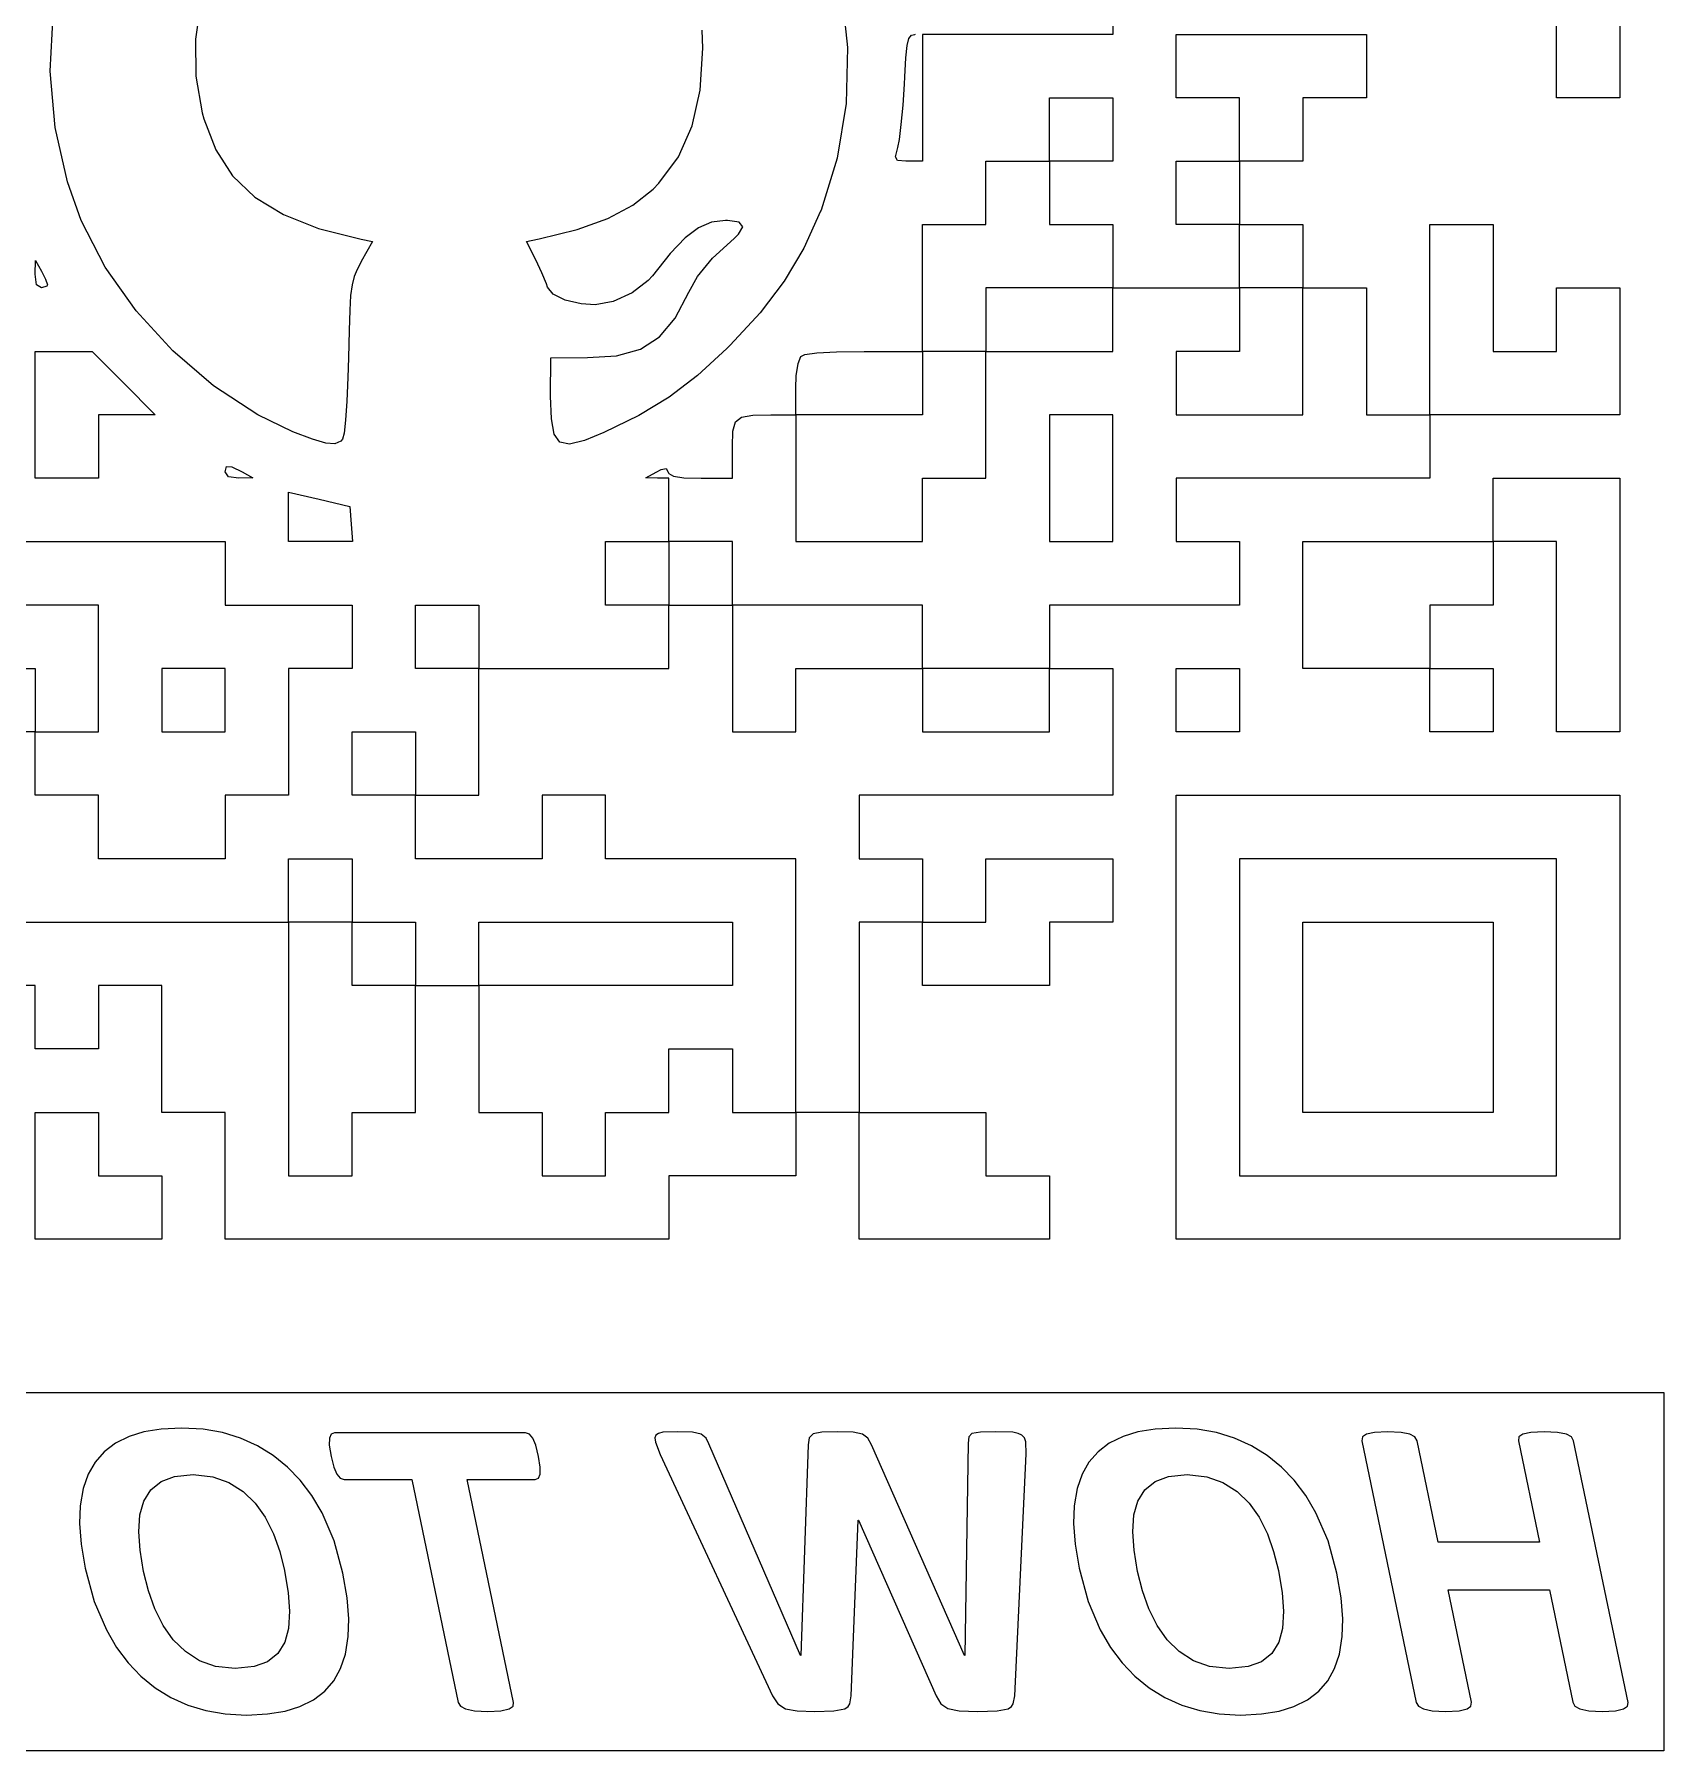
# Model space of a CAD drawing. Extents: x 10 to 96, y -67.8 to -17.5.
# Drawn here: x 84.61 to 96.03, y -67.81 to -55.78 of the extents above; entities that cross this region are included whole.
import ezdxf

# ---------------------------------------------------------------- set-up
doc = ezdxf.new("R2010")
doc.units = 0
doc.layers.add('BLACK', color=7, linetype='CONTINUOUS')

msp = doc.modelspace()

# ---------------------------------------------------------------- linework, layer by layer
at = {"layer": 'BLACK', "linetype": 'CONTINUOUS'}
for p, q in [((95.280047, -55.777713), (95.280047, -55.333139)), ((85.769858, -55.564869), (85.734537, -55.812498)), ((90.267069, -55.481574), (90.30847, -55.870849)), ((92.168028, -55.555426), (92.168028, -55.777713)), ((95.724621, -55.555426), (95.724621, -56.222287)), ((84.717194, -56.03689), (84.736754, -55.642556)), ((85.734537, -55.812498), (85.738192, -56.071051)), ((89.293116, -55.875538), (89.289424, -55.747761)), ((90.72684, -55.855481), (90.738774, -55.805774)), ((90.738774, -55.805774), (90.755614, -55.783102)), ((90.755614, -55.783102), (90.77939, -55.777713)), ((90.77939, -55.777713), (90.784868, -55.777588)), ((91.501167, -55.777713), (90.834306, -55.777713)), ((90.834306, -55.777713), (90.834306, -56.222287)), ((92.168028, -55.777713), (91.501167, -55.777713)), ((92.612602, -56), (92.612602, -55.777713)), ((92.612602, -55.777713), (93.279464, -55.777713)), ((93.279464, -55.777713), (93.946325, -55.777713)), ((93.946325, -55.777713), (93.946325, -56)), ((95.280047, -56.222287), (95.280047, -55.777713)), ((89.27477, -56.168668), (89.293116, -55.875538)), ((90.30847, -55.870849), (90.298135, -56.262156)), ((90.709575, -56.075014), (90.717783, -55.941976)), ((90.717783, -55.941976), (90.72684, -55.855481)), ((84.750613, -56.430011), (84.717194, -56.03689)), ((85.738192, -56.071051), (85.782522, -56.327203)), ((92.612602, -56.222287), (92.612602, -56)), ((93.946325, -56), (93.946325, -56.222287)), ((89.218421, -56.420291), (89.27477, -56.168668)), ((90.697446, -56.273853), (90.70695, -56.125962)), ((90.70695, -56.125962), (90.709575, -56.075014)), ((90.298135, -56.262156), (90.236049, -56.645205)), ((90.68506, -56.408937), (90.697446, -56.273853)), ((90.834306, -56.222287), (90.834306, -56.666861)), ((91.723454, -56.444574), (91.723454, -56.222287)), ((91.723454, -56.222287), (91.945741, -56.222287)), ((91.945741, -56.222287), (92.168028, -56.222287)), ((92.168028, -56.222287), (92.168028, -56.444574)), ((92.834889, -56.222287), (92.612602, -56.222287)), ((93.057177, -56.222287), (92.834889, -56.222287)), ((93.057177, -56.444574), (93.057177, -56.222287)), ((93.724038, -56.222287), (93.501751, -56.222287)), ((93.501751, -56.222287), (93.501751, -56.444574)), ((93.946325, -56.222287), (93.724038, -56.222287)), ((95.502334, -56.222287), (95.280047, -56.222287)), ((95.724621, -56.222287), (95.502334, -56.222287)), ((84.837009, -56.812653), (84.750613, -56.430011)), ((85.782522, -56.327203), (85.794001, -56.369018)), ((85.794001, -56.369018), (85.878097, -56.587344)), ((89.122101, -56.63596), (89.218421, -56.420291)), ((90.671497, -56.514976), (90.68506, -56.408937)), ((90.6602, -56.570536), (90.671497, -56.514976)), ((91.723454, -56.666861), (91.723454, -56.444574)), ((92.168028, -56.444574), (92.168028, -56.666861)), ((93.057177, -56.666861), (93.057177, -56.444574)), ((93.501751, -56.444574), (93.501751, -56.666861)), ((85.878097, -56.587344), (85.9961, -56.769873)), ((88.983846, -56.821233), (89.122101, -56.63596)), ((90.236049, -56.645205), (90.122191, -57.009705)), ((90.643803, -56.635412), (90.6602, -56.570536)), ((90.657963, -56.661694), (90.643803, -56.635412)), ((90.715806, -56.666834), (90.657963, -56.661694)), ((90.732641, -56.666861), (90.715806, -56.666834)), ((90.834306, -56.666861), (90.732641, -56.666861)), ((91.27888, -56.889148), (91.27888, -56.666861)), ((91.27888, -56.666861), (91.501167, -56.666861)), ((91.501167, -56.666861), (91.723454, -56.666861)), ((91.723454, -56.666861), (91.723454, -56.889148)), ((91.945741, -56.666861), (91.723454, -56.666861)), ((92.168028, -56.666861), (91.945741, -56.666861)), ((92.612602, -56.889148), (92.612602, -56.666861)), ((92.612602, -56.666861), (92.834889, -56.666861)), ((92.834889, -56.666861), (93.057177, -56.666861)), ((93.057177, -56.666861), (93.057177, -56.889148)), ((93.279464, -56.666861), (93.057177, -56.666861)), ((93.501751, -56.666861), (93.279464, -56.666861)), ((85.9961, -56.769873), (86.152536, -56.920208)), ((84.934806, -57.083038), (84.837009, -56.812653)), ((88.802256, -56.975501), (88.943907, -56.862083)), ((88.943907, -56.862083), (88.983846, -56.821233)), ((91.27888, -57.111435), (91.27888, -56.889148)), ((91.723454, -56.889148), (91.723454, -57.111435)), ((92.612602, -57.111435), (92.612602, -56.889148)), ((93.057177, -56.889148), (93.057177, -57.111435)), ((86.152536, -56.920208), (86.351933, -57.041947)), ((88.627508, -57.069079), (88.802256, -56.975501)), ((90.118768, -57.018292), (90.001169, -57.277807)), ((90.122191, -57.009705), (90.118768, -57.018292)), ((85.10308, -57.408971), (84.934806, -57.083038)), ((86.351933, -57.041947), (86.598818, -57.138692)), ((86.598818, -57.138692), (86.897719, -57.214042)), ((88.14512, -57.211291), (88.411263, -57.14646)), ((88.411263, -57.14646), (88.627508, -57.069079)), ((89.263348, -57.13402), (89.169594, -57.205104)), ((89.354642, -57.095141), (89.263348, -57.13402)), ((89.452307, -57.081962), (89.354642, -57.095141)), ((89.466266, -57.081797), (89.452307, -57.081962)), ((89.547543, -57.093467), (89.466266, -57.081797)), ((89.544335, -57.179248), (89.573877, -57.126794)), ((89.573877, -57.126794), (89.547543, -57.093467)), ((90.834306, -57.556009), (90.834306, -57.111435)), ((90.834306, -57.111435), (91.056593, -57.111435)), ((91.056593, -57.111435), (91.27888, -57.111435)), ((91.723454, -57.111435), (91.945741, -57.111435)), ((91.945741, -57.111435), (92.168028, -57.111435)), ((92.168028, -57.111435), (92.168028, -57.333722)), ((92.834889, -57.111435), (92.612602, -57.111435)), ((93.057177, -57.111435), (92.834889, -57.111435)), ((93.057177, -57.333722), (93.057177, -57.111435)), ((93.057177, -57.111435), (93.279464, -57.111435)), ((93.279464, -57.111435), (93.501751, -57.111435)), ((93.501751, -57.111435), (93.501751, -57.333722)), ((94.390899, -57.778296), (94.390899, -57.111435)), ((94.390899, -57.111435), (94.613186, -57.111435)), ((94.613186, -57.111435), (94.835473, -57.111435)), ((94.835473, -57.111435), (94.835473, -57.556009)), ((86.897719, -57.214042), (86.977118, -57.23006)), ((86.977118, -57.23006), (86.897719, -57.370806)), ((88.055969, -57.229195), (88.133644, -57.213609)), ((88.121801, -57.35923), (88.055969, -57.229195)), ((88.133644, -57.213609), (88.14512, -57.211291)), ((89.169594, -57.205104), (89.064548, -57.314899)), ((89.36118, -57.346334), (89.512829, -57.208201)), ((89.512829, -57.208201), (89.544335, -57.179248)), ((84.611319, -57.459685), (84.612369, -57.36336)), ((84.612369, -57.36336), (84.654726, -57.437456)), ((86.896196, -57.373508), (86.868184, -57.425883)), ((86.897719, -57.370806), (86.896196, -57.373508)), ((88.164416, -57.449288), (88.121801, -57.35923)), ((89.064548, -57.314899), (88.939376, -57.469911)), ((89.255419, -57.476614), (89.36118, -57.346334)), ((90.001169, -57.277807), (89.864173, -57.509077)), ((92.168028, -57.333722), (92.168028, -57.556009)), ((93.057177, -57.556009), (93.057177, -57.333722)), ((93.501751, -57.333722), (93.501751, -57.556009)), ((84.621406, -57.533017), (84.611319, -57.459685)), ((84.654726, -57.437456), (84.683958, -57.49413)), ((84.683958, -57.49413), (84.698133, -57.53378)), ((85.319447, -57.716583), (85.10308, -57.408971)), ((86.847602, -57.475566), (86.833076, -57.532883)), ((86.868184, -57.425883), (86.847602, -57.475566)), ((88.195969, -57.526486), (88.164416, -57.449288)), ((88.909376, -57.503933), (88.797798, -57.58904)), ((88.939376, -57.469911), (88.909376, -57.503933)), ((89.196052, -57.585647), (89.255419, -57.476614)), ((89.864173, -57.509077), (89.696132, -57.729413)), ((84.654726, -57.556009), (84.621406, -57.533017)), ((84.693596, -57.544011), (84.654726, -57.556009)), ((84.698133, -57.53378), (84.693596, -57.544011)), ((86.823235, -57.608161), (86.816704, -57.711729)), ((86.833076, -57.532883), (86.823235, -57.608161)), ((88.203503, -57.549948), (88.195969, -57.526486)), ((88.243972, -57.599321), (88.203503, -57.549948)), ((88.327788, -57.64023), (88.243972, -57.599321)), ((88.797798, -57.58904), (88.665099, -57.650049)), ((89.100278, -57.767945), (89.196052, -57.585647)), ((90.834306, -58.000583), (90.834306, -57.556009)), ((91.723454, -57.556009), (91.27888, -57.556009)), ((91.27888, -57.556009), (91.27888, -57.778296)), ((92.168028, -57.556009), (91.723454, -57.556009)), ((92.168028, -57.556009), (92.612602, -57.556009)), ((92.168028, -57.778296), (92.168028, -57.556009)), ((92.612602, -57.556009), (93.057177, -57.556009)), ((93.279464, -57.556009), (93.057177, -57.556009)), ((93.057177, -57.556009), (93.057177, -57.778296)), ((93.501751, -57.556009), (93.279464, -57.556009)), ((93.501751, -58.000583), (93.501751, -57.556009)), ((93.501751, -57.556009), (93.724038, -57.556009)), ((93.724038, -57.556009), (93.946325, -57.556009)), ((93.946325, -57.556009), (93.946325, -58.000583)), ((94.835473, -57.556009), (94.835473, -58.000583)), ((95.280047, -57.778296), (95.280047, -57.556009)), ((95.280047, -57.556009), (95.502334, -57.556009)), ((95.502334, -57.556009), (95.724621, -57.556009)), ((95.724621, -57.556009), (95.724621, -58.000583)), ((85.575395, -57.997377), (85.319447, -57.716583)), ((86.816704, -57.711729), (86.812111, -57.853913)), ((88.439076, -57.666788), (88.327788, -57.64023)), ((88.53734, -57.673746), (88.439076, -57.666788)), ((88.665099, -57.650049), (88.53734, -57.673746)), ((89.696132, -57.729413), (89.4854, -57.956126)), ((86.812111, -57.853913), (86.808082, -58.04504)), ((88.990135, -57.898679), (89.100278, -57.767945)), ((91.27888, -57.778296), (91.27888, -58.000583)), ((92.168028, -58.000583), (92.168028, -57.778296)), ((93.057177, -57.778296), (93.057177, -58.000583)), ((94.390899, -58.445157), (94.390899, -57.778296)), ((95.280047, -58.000583), (95.280047, -57.778296)), ((85.862412, -58.242855), (85.575395, -57.997377)), ((88.687782, -58.030614), (88.855884, -57.984139)), ((88.855884, -57.984139), (88.990135, -57.898679)), ((89.460823, -57.980517), (89.255461, -58.169544)), ((89.4854, -57.956126), (89.460823, -57.980517)), ((84.610269, -58.445157), (84.610269, -58.000583)), ((84.610269, -58.000583), (84.811069, -58.000583)), ((84.811069, -58.000583), (85.011869, -58.000583)), ((85.011869, -58.000583), (85.232672, -58.22287)), ((86.808082, -58.04504), (86.804481, -58.184657)), ((88.226175, -58.313267), (88.226211, -58.04504)), ((88.226211, -58.04504), (88.48551, -58.04439)), ((88.48551, -58.04439), (88.687782, -58.030614)), ((89.948576, -58.172993), (89.961331, -58.084331)), ((89.961331, -58.084331), (89.980724, -58.036149)), ((89.980724, -58.036149), (90.008515, -58.023416)), ((90.008515, -58.023416), (90.092099, -58.010612)), ((90.092099, -58.010612), (90.23028, -58.00306)), ((90.23028, -58.00306), (90.425298, -58.000583)), ((90.425298, -58.000583), (90.834306, -58.000583)), ((91.056593, -58.000583), (90.834306, -58.000583)), ((90.834306, -58.000583), (90.834306, -58.22287)), ((91.27888, -58.000583), (91.056593, -58.000583)), ((91.27888, -58.445157), (91.27888, -58.000583)), ((91.27888, -58.000583), (91.723454, -58.000583)), ((91.723454, -58.000583), (92.168028, -58.000583)), ((92.834889, -58.000583), (92.612602, -58.000583)), ((92.612602, -58.000583), (92.612602, -58.22287)), ((93.057177, -58.000583), (92.834889, -58.000583)), ((93.501751, -58.445157), (93.501751, -58.000583)), ((93.946325, -58.000583), (93.946325, -58.445157)), ((94.835473, -58.000583), (95.05776, -58.000583)), ((95.05776, -58.000583), (95.280047, -58.000583)), ((95.724621, -58.000583), (95.724621, -58.445157)), ((85.232672, -58.22287), (85.453476, -58.445157)), ((86.804481, -58.184657), (86.797473, -58.349542)), ((89.255461, -58.169544), (89.056425, -58.32157)), ((89.945158, -58.258436), (89.948576, -58.172993)), ((90.834306, -58.22287), (90.834306, -58.445157)), ((92.612602, -58.22287), (92.612602, -58.445157)), ((86.171984, -58.444521), (85.862412, -58.242855)), ((86.797473, -58.349542), (86.788526, -58.482373)), ((88.230866, -58.473551), (88.226175, -58.313267)), ((89.056425, -58.32157), (88.844053, -58.450184)), ((89.945158, -58.445157), (89.945158, -58.258436)), ((84.610269, -58.889731), (84.610269, -58.445157)), ((85.254159, -58.445157), (85.054843, -58.445157)), ((85.054843, -58.445157), (85.054843, -58.667444)), ((85.453476, -58.445157), (85.254159, -58.445157)), ((86.418122, -58.563677), (86.171984, -58.444521)), ((88.249755, -58.579886), (88.230866, -58.473551)), ((88.844053, -58.450184), (88.598686, -58.568973)), ((89.521246, -58.494776), (89.563728, -58.460456)), ((89.563728, -58.460456), (89.64278, -58.447293)), ((89.64278, -58.447293), (89.769752, -58.445157)), ((89.769752, -58.445157), (89.945158, -58.445157)), ((89.945158, -58.445157), (89.945158, -58.889731)), ((90.389732, -58.445157), (89.945158, -58.445157)), ((90.834306, -58.445157), (90.389732, -58.445157)), ((91.27888, -58.889731), (91.27888, -58.445157)), ((91.945741, -58.445157), (91.723454, -58.445157)), ((91.723454, -58.445157), (91.723454, -58.889731)), ((92.168028, -58.445157), (91.945741, -58.445157)), ((92.168028, -58.889731), (92.168028, -58.445157)), ((92.612602, -58.445157), (93.057177, -58.445157)), ((93.057177, -58.445157), (93.501751, -58.445157)), ((93.946325, -58.445157), (94.168612, -58.445157)), ((94.168612, -58.445157), (94.390899, -58.445157)), ((95.05776, -58.445157), (94.390899, -58.445157)), ((94.390899, -58.445157), (94.390899, -58.667444)), ((95.724621, -58.445157), (95.05776, -58.445157)), ((86.554911, -58.616907), (86.418122, -58.563677)), ((86.778288, -58.574076), (86.767406, -58.615577)), ((86.788526, -58.482373), (86.778288, -58.574076)), ((88.289991, -58.637177), (88.249755, -58.579886)), ((88.598686, -58.568973), (88.463089, -58.624256)), ((89.500597, -58.667415), (89.503986, -58.560386)), ((89.503986, -58.560386), (89.521246, -58.494776)), ((85.054843, -58.667444), (85.054843, -58.889731)), ((86.649511, -58.644538), (86.554911, -58.616907)), ((86.712424, -58.648133), (86.649511, -58.644538)), ((86.754151, -58.629249), (86.712424, -58.648133)), ((86.767406, -58.615577), (86.754151, -58.629249)), ((88.35872, -58.650332), (88.289991, -58.637177)), ((88.463089, -58.624256), (88.35872, -58.650332)), ((89.500584, -58.685434), (89.500597, -58.667415)), ((89.500584, -58.889731), (89.500584, -58.685434)), ((94.390899, -58.667444), (94.390899, -58.889731)), ((85.943997, -58.843736), (85.953915, -58.808558)), ((85.953915, -58.808558), (85.989885, -58.80907)), ((85.989885, -58.80907), (86.062544, -58.845274)), ((88.967095, -58.846286), (89.000625, -58.8287)), ((89.000625, -58.8287), (89.036352, -58.821072)), ((89.036352, -58.821072), (89.050773, -58.847336)), ((84.832556, -58.889731), (84.610269, -58.889731)), ((85.054843, -58.889731), (84.832556, -58.889731)), ((85.943991, -58.845274), (85.943997, -58.843736)), ((85.967578, -58.878862), (85.943991, -58.845274)), ((86.040315, -58.888681), (85.967578, -58.878862)), ((86.13664, -58.887631), (86.040315, -58.888681)), ((86.062544, -58.845274), (86.13664, -58.887631)), ((88.892999, -58.887631), (88.967095, -58.846286)), ((88.974504, -58.888681), (88.892999, -58.887631)), ((89.05601, -58.889731), (88.974504, -58.888681)), ((89.050773, -58.847336), (89.054819, -58.856867)), ((89.054819, -58.856867), (89.087495, -58.876342)), ((89.05601, -59.112018), (89.05601, -58.889731)), ((89.087495, -58.876342), (89.159416, -58.886688)), ((89.159416, -58.886688), (89.28047, -58.889731)), ((89.28047, -58.889731), (89.500584, -58.889731)), ((89.945158, -58.889731), (89.945158, -59.334305)), ((90.834306, -59.112018), (90.834306, -58.889731)), ((90.834306, -58.889731), (91.056593, -58.889731)), ((91.056593, -58.889731), (91.27888, -58.889731)), ((91.723454, -58.889731), (91.723454, -59.334305)), ((92.168028, -59.334305), (92.168028, -58.889731)), ((93.501751, -58.889731), (92.612602, -58.889731)), ((92.612602, -58.889731), (92.612602, -59.112018)), ((94.390899, -58.889731), (93.501751, -58.889731)), ((94.835473, -59.112018), (94.835473, -58.889731)), ((94.835473, -58.889731), (95.280047, -58.889731)), ((95.280047, -58.889731), (95.724621, -58.889731)), ((95.724621, -58.889731), (95.724621, -59.778879)), ((86.388565, -59.160775), (86.388565, -58.987244)), ((86.388565, -58.987244), (86.603443, -59.037578)), ((86.603443, -59.037578), (86.81832, -59.087913)), ((86.388565, -59.334305), (86.388565, -59.160775)), ((86.81832, -59.087913), (86.827434, -59.211109)), ((89.05601, -59.334305), (89.05601, -59.112018)), ((90.834306, -59.334305), (90.834306, -59.112018)), ((92.612602, -59.112018), (92.612602, -59.334305)), ((94.835473, -59.334305), (94.835473, -59.112018)), ((86.827434, -59.211109), (86.836547, -59.334305)), ((83.276546, -59.334305), (84.610269, -59.334305)), ((84.610269, -59.334305), (85.943991, -59.334305)), ((85.943991, -59.334305), (85.943991, -59.556592)), ((86.612556, -59.334305), (86.388565, -59.334305)), ((86.836547, -59.334305), (86.612556, -59.334305)), ((88.611436, -59.556592), (88.611436, -59.334305)), ((88.611436, -59.334305), (88.833723, -59.334305)), ((88.833723, -59.334305), (89.05601, -59.334305)), ((89.278297, -59.334305), (89.05601, -59.334305)), ((89.05601, -59.334305), (89.05601, -59.556592)), ((89.500584, -59.334305), (89.278297, -59.334305)), ((89.500584, -59.556592), (89.500584, -59.334305)), ((89.945158, -59.334305), (90.389732, -59.334305)), ((90.389732, -59.334305), (90.834306, -59.334305)), ((91.723454, -59.334305), (91.945741, -59.334305)), ((91.945741, -59.334305), (92.168028, -59.334305)), ((92.612602, -59.334305), (92.834889, -59.334305)), ((92.834889, -59.334305), (93.057177, -59.334305)), ((93.057177, -59.334305), (93.057177, -59.556592)), ((93.501751, -59.778879), (93.501751, -59.334305)), ((93.501751, -59.334305), (94.168612, -59.334305)), ((94.168612, -59.334305), (94.835473, -59.334305)), ((95.05776, -59.334305), (94.835473, -59.334305)), ((94.835473, -59.334305), (94.835473, -59.556592)), ((95.280047, -59.334305), (95.05776, -59.334305)), ((95.280047, -60.001167), (95.280047, -59.334305)), ((85.943991, -59.556592), (85.943991, -59.778879)), ((88.611436, -59.778879), (88.611436, -59.556592)), ((89.05601, -59.556592), (89.05601, -59.778879)), ((89.500584, -59.778879), (89.500584, -59.556592)), ((93.057177, -59.556592), (93.057177, -59.778879)), ((94.835473, -59.556592), (94.835473, -59.778879)), ((85.054843, -59.778879), (84.165695, -59.778879)), ((85.054843, -60.223454), (85.054843, -59.778879)), ((85.943991, -59.778879), (86.388565, -59.778879)), ((86.388565, -59.778879), (86.833139, -59.778879)), ((86.833139, -59.778879), (86.833139, -60.001167)), ((87.277713, -60.001167), (87.277713, -59.778879)), ((87.277713, -59.778879), (87.5, -59.778879)), ((87.5, -59.778879), (87.722287, -59.778879)), ((87.722287, -59.778879), (87.722287, -60.001167)), ((88.833723, -59.778879), (88.611436, -59.778879)), ((89.05601, -59.778879), (88.833723, -59.778879)), ((89.05601, -60.001167), (89.05601, -59.778879)), ((89.05601, -59.778879), (89.278297, -59.778879)), ((89.278297, -59.778879), (89.500584, -59.778879)), ((90.167445, -59.778879), (89.500584, -59.778879)), ((89.500584, -59.778879), (89.500584, -60.223454)), ((90.834306, -59.778879), (90.167445, -59.778879)), ((90.834306, -60.001167), (90.834306, -59.778879)), ((92.390315, -59.778879), (91.723454, -59.778879)), ((91.723454, -59.778879), (91.723454, -60.001167)), ((93.057177, -59.778879), (92.390315, -59.778879)), ((93.501751, -60.223454), (93.501751, -59.778879)), ((94.613186, -59.778879), (94.390899, -59.778879)), ((94.390899, -59.778879), (94.390899, -60.001167)), ((94.835473, -59.778879), (94.613186, -59.778879)), ((95.724621, -59.778879), (95.724621, -60.668028)), ((86.833139, -60.001167), (86.833139, -60.223454)), ((87.277713, -60.223454), (87.277713, -60.001167)), ((87.722287, -60.001167), (87.722287, -60.223454)), ((89.05601, -60.223454), (89.05601, -60.001167)), ((90.834306, -60.223454), (90.834306, -60.001167)), ((91.723454, -60.001167), (91.723454, -60.223454)), ((94.390899, -60.001167), (94.390899, -60.223454)), ((95.280047, -60.668028), (95.280047, -60.001167)), ((83.721121, -60.223454), (84.610269, -60.223454)), ((84.610269, -60.223454), (84.610269, -60.445741)), ((85.054843, -60.668028), (85.054843, -60.223454)), ((85.721704, -60.223454), (85.499417, -60.223454)), ((85.499417, -60.223454), (85.499417, -60.445741)), ((85.943991, -60.223454), (85.721704, -60.223454)), ((85.943991, -60.445741), (85.943991, -60.223454)), ((86.610852, -60.223454), (86.388565, -60.223454)), ((86.388565, -60.223454), (86.388565, -60.445741)), ((86.833139, -60.223454), (86.610852, -60.223454)), ((87.5, -60.223454), (87.277713, -60.223454)), ((87.722287, -60.223454), (87.5, -60.223454)), ((87.722287, -60.668028), (87.722287, -60.223454)), ((87.722287, -60.223454), (88.389149, -60.223454)), ((88.389149, -60.223454), (89.05601, -60.223454)), ((89.500584, -60.223454), (89.500584, -60.668028)), ((89.945158, -60.445741), (89.945158, -60.223454)), ((89.945158, -60.223454), (90.389732, -60.223454)), ((90.389732, -60.223454), (90.834306, -60.223454)), ((91.27888, -60.223454), (90.834306, -60.223454)), ((90.834306, -60.223454), (90.834306, -60.445741)), ((91.723454, -60.223454), (91.27888, -60.223454)), ((91.723454, -60.445741), (91.723454, -60.223454)), ((91.723454, -60.223454), (91.945741, -60.223454)), ((91.945741, -60.223454), (92.168028, -60.223454)), ((92.168028, -60.223454), (92.168028, -60.668028)), ((92.612602, -60.445741), (92.612602, -60.223454)), ((92.612602, -60.223454), (92.834889, -60.223454)), ((92.834889, -60.223454), (93.057177, -60.223454)), ((93.057177, -60.223454), (93.057177, -60.445741)), ((93.946325, -60.223454), (93.501751, -60.223454)), ((94.390899, -60.223454), (93.946325, -60.223454)), ((94.390899, -60.445741), (94.390899, -60.223454)), ((94.390899, -60.223454), (94.613186, -60.223454)), ((94.613186, -60.223454), (94.835473, -60.223454)), ((94.835473, -60.223454), (94.835473, -60.445741)), ((84.610269, -60.445741), (84.610269, -60.668028)), ((85.499417, -60.445741), (85.499417, -60.668028)), ((85.943991, -60.668028), (85.943991, -60.445741)), ((86.388565, -60.445741), (86.388565, -60.668028)), ((89.945158, -60.668028), (89.945158, -60.445741)), ((90.834306, -60.445741), (90.834306, -60.668028)), ((91.723454, -60.668028), (91.723454, -60.445741)), ((92.612602, -60.668028), (92.612602, -60.445741)), ((93.057177, -60.445741), (93.057177, -60.668028)), ((94.390899, -60.668028), (94.390899, -60.445741)), ((94.835473, -60.445741), (94.835473, -60.668028)), ((84.610269, -60.668028), (83.943408, -60.668028)), ((84.610269, -60.668028), (84.832556, -60.668028)), ((84.610269, -60.890315), (84.610269, -60.668028)), ((84.832556, -60.668028), (85.054843, -60.668028)), ((85.499417, -60.668028), (85.721704, -60.668028)), ((85.721704, -60.668028), (85.943991, -60.668028)), ((86.388565, -60.668028), (86.388565, -61.112602)), ((86.833139, -60.890315), (86.833139, -60.668028)), ((86.833139, -60.668028), (87.055426, -60.668028)), ((87.055426, -60.668028), (87.277713, -60.668028)), ((87.277713, -60.668028), (87.277713, -60.890315)), ((87.722287, -61.112602), (87.722287, -60.668028)), ((89.500584, -60.668028), (89.722871, -60.668028)), ((89.722871, -60.668028), (89.945158, -60.668028)), ((90.834306, -60.668028), (91.27888, -60.668028)), ((91.27888, -60.668028), (91.723454, -60.668028)), ((92.168028, -60.668028), (92.168028, -61.112602)), ((92.834889, -60.668028), (92.612602, -60.668028)), ((93.057177, -60.668028), (92.834889, -60.668028)), ((94.613186, -60.668028), (94.390899, -60.668028)), ((94.835473, -60.668028), (94.613186, -60.668028)), ((95.502334, -60.668028), (95.280047, -60.668028)), ((95.724621, -60.668028), (95.502334, -60.668028)), ((84.610269, -61.112602), (84.610269, -60.890315)), ((86.833139, -61.112602), (86.833139, -60.890315)), ((87.277713, -60.890315), (87.277713, -61.112602)), ((84.832556, -61.112602), (84.610269, -61.112602)), ((85.054843, -61.112602), (84.832556, -61.112602)), ((85.054843, -61.334889), (85.054843, -61.112602)), ((86.166278, -61.112602), (85.943991, -61.112602)), ((85.943991, -61.112602), (85.943991, -61.334889)), ((86.388565, -61.112602), (86.166278, -61.112602)), ((87.055426, -61.112602), (86.833139, -61.112602)), ((87.277713, -61.112602), (87.055426, -61.112602)), ((87.277713, -61.334889), (87.277713, -61.112602)), ((87.277713, -61.112602), (87.5, -61.112602)), ((87.5, -61.112602), (87.722287, -61.112602)), ((88.389149, -61.112602), (88.166861, -61.112602)), ((88.166861, -61.112602), (88.166861, -61.334889)), ((88.611436, -61.112602), (88.389149, -61.112602)), ((88.611436, -61.334889), (88.611436, -61.112602)), ((91.27888, -61.112602), (90.389732, -61.112602)), ((90.389732, -61.112602), (90.389732, -61.334889)), ((92.168028, -61.112602), (91.27888, -61.112602)), ((92.612602, -62.668611), (92.612602, -61.112602)), ((92.612602, -61.112602), (94.168612, -61.112602)), ((94.168612, -61.112602), (95.724621, -61.112602)), ((95.724621, -61.112602), (95.724621, -62.668611)), ((85.054843, -61.557176), (85.054843, -61.334889)), ((85.943991, -61.334889), (85.943991, -61.557176)), ((87.277713, -61.557176), (87.277713, -61.334889)), ((88.166861, -61.334889), (88.166861, -61.557176)), ((88.611436, -61.557176), (88.611436, -61.334889)), ((90.389732, -61.334889), (90.389732, -61.557176)), ((85.499417, -61.557176), (85.054843, -61.557176)), ((85.943991, -61.557176), (85.499417, -61.557176)), ((86.388565, -61.779463), (86.388565, -61.557176)), ((86.388565, -61.557176), (86.610852, -61.557176)), ((86.610852, -61.557176), (86.833139, -61.557176)), ((86.833139, -61.557176), (86.833139, -61.779463)), ((87.722287, -61.557176), (87.277713, -61.557176)), ((88.166861, -61.557176), (87.722287, -61.557176)), ((89.278297, -61.557176), (88.611436, -61.557176)), ((89.945158, -61.557176), (89.278297, -61.557176)), ((89.945158, -62.446324), (89.945158, -61.557176)), ((90.389732, -61.557176), (90.612019, -61.557176)), ((90.612019, -61.557176), (90.834306, -61.557176)), ((90.834306, -61.557176), (90.834306, -61.779463)), ((91.27888, -61.779463), (91.27888, -61.557176)), ((91.27888, -61.557176), (91.723454, -61.557176)), ((91.723454, -61.557176), (92.168028, -61.557176)), ((92.168028, -61.557176), (92.168028, -61.779463)), ((94.168612, -61.557176), (93.057177, -61.557176)), ((93.057177, -61.557176), (93.057177, -62.668611)), ((95.280047, -61.557176), (94.168612, -61.557176)), ((95.280047, -62.668611), (95.280047, -61.557176)), ((86.388565, -62.00175), (86.388565, -61.779463)), ((86.833139, -61.779463), (86.833139, -62.00175)), ((90.834306, -61.779463), (90.834306, -62.00175)), ((91.27888, -62.00175), (91.27888, -61.779463)), ((92.168028, -61.779463), (92.168028, -62.00175)), ((84.165695, -62.00175), (85.27713, -62.00175)), ((85.27713, -62.00175), (86.388565, -62.00175)), ((86.388565, -62.00175), (86.388565, -62.890898)), ((86.610852, -62.00175), (86.388565, -62.00175)), ((86.833139, -62.00175), (86.610852, -62.00175)), ((86.833139, -62.224037), (86.833139, -62.00175)), ((86.833139, -62.00175), (87.055426, -62.00175)), ((87.055426, -62.00175), (87.277713, -62.00175)), ((87.277713, -62.00175), (87.277713, -62.224037)), ((87.722287, -62.224037), (87.722287, -62.00175)), ((87.722287, -62.00175), (88.611436, -62.00175)), ((88.611436, -62.00175), (89.500584, -62.00175)), ((89.500584, -62.00175), (89.500584, -62.224037)), ((90.612019, -62.00175), (90.389732, -62.00175)), ((90.389732, -62.00175), (90.389732, -62.668611)), ((90.834306, -62.00175), (90.612019, -62.00175)), ((90.834306, -62.00175), (91.056593, -62.00175)), ((90.834306, -62.224037), (90.834306, -62.00175)), ((91.056593, -62.00175), (91.27888, -62.00175)), ((91.945741, -62.00175), (91.723454, -62.00175)), ((91.723454, -62.00175), (91.723454, -62.224037)), ((92.168028, -62.00175), (91.945741, -62.00175)), ((93.501751, -62.668611), (93.501751, -62.00175)), ((93.501751, -62.00175), (94.168612, -62.00175)), ((94.168612, -62.00175), (94.835473, -62.00175)), ((94.835473, -62.00175), (94.835473, -62.668611)), ((86.833139, -62.446324), (86.833139, -62.224037)), ((87.277713, -62.224037), (87.277713, -62.446324)), ((87.722287, -62.446324), (87.722287, -62.224037)), ((89.500584, -62.224037), (89.500584, -62.446324)), ((90.834306, -62.446324), (90.834306, -62.224037)), ((91.723454, -62.224037), (91.723454, -62.446324)), ((84.610269, -62.446324), (84.387982, -62.446324)), ((84.610269, -62.668611), (84.610269, -62.446324)), ((85.27713, -62.446324), (85.054843, -62.446324)), ((85.054843, -62.446324), (85.054843, -62.668611)), ((85.499417, -62.446324), (85.27713, -62.446324)), ((85.499417, -62.890898), (85.499417, -62.446324)), ((87.055426, -62.446324), (86.833139, -62.446324)), ((87.277713, -62.446324), (87.055426, -62.446324)), ((87.277713, -62.890898), (87.277713, -62.446324)), ((87.277713, -62.446324), (87.5, -62.446324)), ((87.5, -62.446324), (87.722287, -62.446324)), ((88.611436, -62.446324), (87.722287, -62.446324)), ((87.722287, -62.446324), (87.722287, -62.890898)), ((89.500584, -62.446324), (88.611436, -62.446324)), ((89.945158, -63.335472), (89.945158, -62.446324)), ((91.27888, -62.446324), (90.834306, -62.446324)), ((91.723454, -62.446324), (91.27888, -62.446324)), ((84.610269, -62.890898), (84.610269, -62.668611)), ((85.054843, -62.668611), (85.054843, -62.890898)), ((90.389732, -62.668611), (90.389732, -63.335472)), ((92.612602, -64.22462), (92.612602, -62.668611)), ((93.057177, -62.668611), (93.057177, -63.780046)), ((93.501751, -63.335472), (93.501751, -62.668611)), ((94.835473, -62.668611), (94.835473, -63.335472)), ((95.280047, -63.780046), (95.280047, -62.668611)), ((95.724621, -62.668611), (95.724621, -64.22462)), ((84.832556, -62.890898), (84.610269, -62.890898)), ((85.054843, -62.890898), (84.832556, -62.890898)), ((85.499417, -63.335472), (85.499417, -62.890898)), ((86.388565, -62.890898), (86.388565, -63.780046)), ((87.277713, -63.335472), (87.277713, -62.890898)), ((87.722287, -62.890898), (87.722287, -63.335472)), ((89.05601, -63.113185), (89.05601, -62.890898)), ((89.05601, -62.890898), (89.278297, -62.890898)), ((89.278297, -62.890898), (89.500584, -62.890898)), ((89.500584, -62.890898), (89.500584, -63.113185)), ((89.05601, -63.335472), (89.05601, -63.113185)), ((89.500584, -63.113185), (89.500584, -63.335472)), ((84.610269, -63.780046), (84.610269, -63.335472)), ((84.610269, -63.335472), (84.832556, -63.335472)), ((84.832556, -63.335472), (85.054843, -63.335472)), ((85.054843, -63.335472), (85.054843, -63.557759)), ((85.721704, -63.335472), (85.499417, -63.335472)), ((85.943991, -63.335472), (85.721704, -63.335472)), ((85.943991, -63.780046), (85.943991, -63.335472)), ((86.833139, -63.557759), (86.833139, -63.335472)), ((86.833139, -63.335472), (87.055426, -63.335472)), ((87.055426, -63.335472), (87.277713, -63.335472)), ((87.722287, -63.335472), (87.944574, -63.335472)), ((87.944574, -63.335472), (88.166861, -63.335472)), ((88.166861, -63.335472), (88.166861, -63.557759)), ((88.611436, -63.557759), (88.611436, -63.335472)), ((88.611436, -63.335472), (88.833723, -63.335472)), ((88.833723, -63.335472), (89.05601, -63.335472)), ((89.500584, -63.335472), (89.722871, -63.335472)), ((89.722871, -63.335472), (89.945158, -63.335472)), ((90.167445, -63.335472), (89.945158, -63.335472)), ((89.945158, -63.335472), (89.945158, -63.557759)), ((90.389732, -63.335472), (90.167445, -63.335472)), ((90.389732, -63.780046), (90.389732, -63.335472)), ((90.389732, -63.335472), (90.834306, -63.335472)), ((90.834306, -63.335472), (91.27888, -63.335472)), ((91.27888, -63.335472), (91.27888, -63.557759)), ((94.168612, -63.335472), (93.501751, -63.335472)), ((94.835473, -63.335472), (94.168612, -63.335472)), ((85.054843, -63.557759), (85.054843, -63.780046)), ((86.833139, -63.780046), (86.833139, -63.557759)), ((88.166861, -63.557759), (88.166861, -63.780046)), ((88.611436, -63.780046), (88.611436, -63.557759)), ((89.945158, -63.557759), (89.945158, -63.780046)), ((91.27888, -63.557759), (91.27888, -63.780046)), ((84.610269, -64.22462), (84.610269, -63.780046)), ((85.054843, -63.780046), (85.27713, -63.780046)), ((85.27713, -63.780046), (85.499417, -63.780046)), ((85.499417, -63.780046), (85.499417, -64.002333)), ((85.943991, -64.22462), (85.943991, -63.780046)), ((86.388565, -63.780046), (86.610852, -63.780046)), ((86.610852, -63.780046), (86.833139, -63.780046)), ((88.166861, -63.780046), (88.389149, -63.780046)), ((88.389149, -63.780046), (88.611436, -63.780046)), ((89.500584, -63.780046), (89.05601, -63.780046)), ((89.05601, -63.780046), (89.05601, -64.002333)), ((89.945158, -63.780046), (89.500584, -63.780046)), ((90.389732, -64.22462), (90.389732, -63.780046)), ((91.27888, -63.780046), (91.501167, -63.780046)), ((91.501167, -63.780046), (91.723454, -63.780046)), ((91.723454, -63.780046), (91.723454, -64.002333)), ((93.057177, -63.780046), (94.168612, -63.780046)), ((94.168612, -63.780046), (95.280047, -63.780046)), ((85.499417, -64.002333), (85.499417, -64.22462)), ((89.05601, -64.002333), (89.05601, -64.22462)), ((91.723454, -64.002333), (91.723454, -64.22462)), ((85.054843, -64.22462), (84.610269, -64.22462)), ((85.499417, -64.22462), (85.054843, -64.22462)), ((87.5, -64.22462), (85.943991, -64.22462)), ((89.05601, -64.22462), (87.5, -64.22462)), ((91.056593, -64.22462), (90.389732, -64.22462)), ((91.723454, -64.22462), (91.056593, -64.22462)), ((94.168612, -64.22462), (92.612602, -64.22462)), ((95.724621, -64.22462), (94.168612, -64.22462)), ((78.88442, -65.298609), (96.031439, -65.298609)), ((96.031439, -65.298609), (96.031439, -67.810389)), ((85.373701, -65.575861), (85.269972, -65.607179)), ((85.495797, -65.555771), (85.373701, -65.575861)), ((85.639255, -65.548609), (85.495797, -65.555771)), ((85.788949, -65.55682), (85.639255, -65.548609)), ((85.925887, -65.580651), (85.788949, -65.55682)), ((89.012773, -65.578163), (88.981386, -65.58586)), ((89.112583, -65.574401), (89.012773, -65.578163)), ((89.220722, -65.578163), (89.112583, -65.574401)), ((89.282381, -65.59173), (89.220722, -65.578163)), ((90.128414, -65.577491), (90.066352, -65.590253)), ((90.240179, -65.574401), (90.128414, -65.577491)), ((90.346706, -65.578163), (90.240179, -65.574401)), ((90.411992, -65.59173), (90.346706, -65.578163)), ((91.239621, -65.576685), (91.180648, -65.587163)), ((91.348565, -65.574401), (91.239621, -65.576685)), ((91.466242, -65.578163), (91.348565, -65.574401)), ((91.505525, -65.58572), (91.466242, -65.578163)), ((92.344001, -65.575861), (92.240272, -65.607179)), ((92.466097, -65.555771), (92.344001, -65.575861)), ((92.609555, -65.548609), (92.466097, -65.555771)), ((92.759249, -65.55682), (92.609555, -65.548609)), ((92.896187, -65.580651), (92.759249, -65.55682)), ((94.094881, -65.574401), (94.003265, -65.578969)), ((94.190661, -65.578969), (94.094881, -65.574401)), ((95.193058, -65.574401), (95.09983, -65.578969)), ((95.28736, -65.578969), (95.193058, -65.574401)), ((85.173595, -65.654265), (85.094691, -65.714154)), ((85.269972, -65.607179), (85.173595, -65.654265)), ((86.051659, -65.619269), (85.925887, -65.580651)), ((86.171307, -65.673391), (86.051659, -65.619269)), ((86.280791, -65.740826), (86.171307, -65.673391)), ((86.67416, -65.618732), (86.673757, -65.669644)), ((86.673757, -65.669644), (86.686116, -65.747154)), ((86.686922, -65.591327), (86.67416, -65.618732)), ((86.709356, -65.582999), (86.686922, -65.591327)), ((88.050005, -65.582999), (86.709356, -65.582999)), ((88.076871, -65.591327), (88.050005, -65.582999)), ((88.100111, -65.618732), (88.076871, -65.591327)), ((88.121739, -65.669644), (88.100111, -65.618732)), ((88.141486, -65.747154), (88.121739, -65.669644)), ((88.964682, -65.598447), (88.957505, -65.61734)), ((88.957505, -65.61734), (88.960921, -65.64721)), ((88.960921, -65.64721), (88.994504, -65.735064)), ((88.981386, -65.58586), (88.964682, -65.598447)), ((89.315964, -65.618732), (89.282381, -65.59173)), ((89.336249, -65.659972), (89.315964, -65.618732)), ((89.978229, -67.14288), (89.336249, -65.659972)), ((90.032768, -65.666017), (89.981184, -67.14288)), ((90.039082, -65.617926), (90.032768, -65.666017)), ((90.066352, -65.590253), (90.039082, -65.617926)), ((90.450143, -65.619403), (90.411992, -65.59173)), ((90.475263, -65.666017), (90.450143, -65.619403)), ((91.129333, -67.14288), (90.475263, -65.666017)), ((91.155125, -65.655405), (91.130811, -67.14288)), ((91.157677, -65.611209), (91.155125, -65.655405)), ((91.180648, -65.587163), (91.157677, -65.611209)), ((91.530722, -65.598447), (91.505525, -65.58572)), ((91.548058, -65.61813), (91.530722, -65.598447)), ((91.557454, -65.645733), (91.548058, -65.61813)), ((91.560275, -65.730497), (91.557454, -65.645733)), ((92.143895, -65.654265), (92.064991, -65.714154)), ((92.240272, -65.607179), (92.143895, -65.654265)), ((93.021959, -65.619269), (92.896187, -65.580651)), ((93.141608, -65.673391), (93.021959, -65.619269)), ((93.251091, -65.740826), (93.141608, -65.673391)), ((93.919307, -65.610537), (93.915411, -65.637404)), ((93.915411, -65.637404), (94.296784, -67.471594)), ((93.946845, -65.590924), (93.919307, -65.610537)), ((94.003265, -65.578969), (93.946845, -65.590924)), ((94.251917, -65.590924), (94.190661, -65.578969)), ((94.286844, -65.610403), (94.251917, -65.590924)), ((94.301889, -65.63727), (94.286844, -65.610403)), ((94.449656, -66.348163), (94.301889, -65.63727)), ((95.016678, -65.610403), (95.013454, -65.63727)), ((95.013454, -65.63727), (95.161221, -66.348163)), ((95.043545, -65.590924), (95.016678, -65.610403)), ((95.09983, -65.578969), (95.043545, -65.590924)), ((95.349422, -65.590924), (95.28736, -65.578969)), ((95.38502, -65.610537), (95.349422, -65.590924)), ((95.400066, -65.637404), (95.38502, -65.610537)), ((95.781439, -67.471594), (95.400066, -65.637404)), ((85.030992, -65.78732), (84.982808, -65.872103)), ((85.094691, -65.714154), (85.030992, -65.78732)), ((86.381045, -65.821978), (86.280791, -65.740826)), ((86.686116, -65.747154), (86.70546, -65.822381)), ((88.153442, -65.822381), (88.141486, -65.747154)), ((88.994504, -65.735064), (89.782639, -67.424981)), ((91.480481, -67.424981), (91.560275, -65.730497)), ((92.001292, -65.78732), (91.953108, -65.872103)), ((92.064991, -65.714154), (92.001292, -65.78732)), ((93.351345, -65.821978), (93.251091, -65.740826)), ((84.982808, -65.872103), (84.947802, -65.973403)), ((85.422761, -65.982826), (85.495249, -65.924072)), ((85.495249, -65.924072), (85.588019, -65.888719)), ((85.588019, -65.888719), (85.720258, -65.875309)), ((85.720258, -65.875309), (85.856791, -65.889576)), ((85.856791, -65.889576), (85.969984, -65.929982)), ((85.969984, -65.929982), (86.069637, -65.993833)), ((86.470626, -65.914997), (86.381045, -65.821978)), ((86.551144, -66.021429), (86.470626, -65.914997)), ((86.70546, -65.822381), (86.726819, -65.872488)), ((86.726819, -65.872488), (86.751133, -65.900563)), ((86.751133, -65.900563), (86.777329, -65.909698)), ((86.777329, -65.909698), (87.253541, -65.909698)), ((87.253541, -65.909698), (87.578225, -67.471729)), ((87.966449, -67.471729), (87.641765, -65.909698)), ((87.641765, -65.909698), (88.117978, -65.909698)), ((88.117978, -65.909698), (88.141083, -65.900563)), ((88.141083, -65.900563), (88.15277, -65.872488)), ((88.15277, -65.872488), (88.153442, -65.822381)), ((91.953108, -65.872103), (91.918102, -65.973403)), ((92.393061, -65.982826), (92.465549, -65.924072)), ((92.465549, -65.924072), (92.558319, -65.888719)), ((92.558319, -65.888719), (92.690558, -65.875309)), ((92.690558, -65.875309), (92.827091, -65.889576)), ((92.827091, -65.889576), (92.940284, -65.929982)), ((92.940284, -65.929982), (93.039937, -65.993833)), ((93.440926, -65.914997), (93.351345, -65.821978)), ((93.521444, -66.021429), (93.440926, -65.914997)), ((84.947802, -65.973403), (84.927152, -66.094407)), ((85.373274, -66.061764), (85.422761, -65.982826)), ((86.069637, -65.993833), (86.154692, -66.076003)), ((86.622711, -66.142498), (86.551144, -66.021429)), ((91.918102, -65.973403), (91.897452, -66.094407)), ((92.343574, -66.061764), (92.393061, -65.982826)), ((93.039937, -65.993833), (93.124993, -66.076003)), ((93.593011, -66.142498), (93.521444, -66.021429)), ((84.927152, -66.094407), (84.922807, -66.217681)), ((85.33781, -66.275891), (85.345992, -66.156326)), ((85.345992, -66.156326), (85.373274, -66.061764)), ((86.154692, -66.076003), (86.224611, -66.173801)), ((86.224611, -66.173801), (86.282041, -66.289459)), ((86.707266, -66.33935), (86.622711, -66.142498)), ((91.897452, -66.094407), (91.893107, -66.217681)), ((92.30811, -66.275891), (92.316292, -66.156326)), ((92.316292, -66.156326), (92.343574, -66.061764)), ((93.124993, -66.076003), (93.194911, -66.173801)), ((93.194911, -66.173801), (93.252341, -66.289459)), ((93.677566, -66.33935), (93.593011, -66.142498)), ((84.922807, -66.217681), (84.927069, -66.275891)), ((84.927069, -66.275891), (84.933402, -66.362402)), ((85.347058, -66.403832), (85.33781, -66.275891)), ((86.282041, -66.289459), (86.326038, -66.414147)), ((90.33381, -67.424981), (90.382304, -66.194217)), ((90.382304, -66.194217), (90.385259, -66.194217)), ((90.385259, -66.194217), (90.929176, -67.424981)), ((91.893107, -66.217681), (91.897369, -66.275891)), ((91.897369, -66.275891), (91.903702, -66.362402)), ((92.317358, -66.403832), (92.30811, -66.275891)), ((93.252341, -66.289459), (93.296338, -66.414147)), ((84.933402, -66.362402), (84.961676, -66.531931)), ((85.371931, -66.553693), (85.347058, -66.403832)), ((86.326038, -66.414147), (86.359954, -66.547782)), ((86.769672, -66.566455), (86.707266, -66.33935)), ((91.903702, -66.362402), (91.931976, -66.531931)), ((92.342231, -66.553693), (92.317358, -66.403832)), ((93.296338, -66.414147), (93.330254, -66.547782)), ((93.739972, -66.566455), (93.677566, -66.33935)), ((95.161221, -66.348163), (94.449656, -66.348163)), ((84.961676, -66.531931), (85.025287, -66.764742)), ((91.931976, -66.531931), (91.995587, -66.764742)), ((85.406501, -66.690115), (85.371931, -66.553693)), ((86.359954, -66.547782), (86.386024, -66.703178)), ((86.798673, -66.7392), (86.769672, -66.566455)), ((92.376801, -66.690115), (92.342231, -66.553693)), ((93.330254, -66.547782), (93.356324, -66.703178)), ((93.768973, -66.7392), (93.739972, -66.566455)), ((85.025287, -66.764742), (85.110383, -66.964351)), ((85.450919, -66.816584), (85.406501, -66.690115)), ((86.386024, -66.703178), (86.395821, -66.833107)), ((86.810156, -66.886215), (86.798673, -66.7392)), ((91.995587, -66.764742), (92.080683, -66.964351)), ((92.421219, -66.816584), (92.376801, -66.690115)), ((93.356324, -66.703178), (93.366121, -66.833107)), ((93.780456, -66.886215), (93.768973, -66.7392)), ((94.683128, -67.471326), (94.519375, -66.683459)), ((94.519375, -66.683459), (95.23094, -66.683459)), ((95.23094, -66.683459), (95.394692, -67.471326)), ((85.508576, -66.933717), (85.450919, -66.816584)), ((86.395821, -66.833107), (86.387973, -66.954138)), ((86.806882, -67.010965), (86.810156, -66.886215)), ((92.478876, -66.933717), (92.421219, -66.816584)), ((93.366121, -66.833107), (93.358273, -66.954138)), ((93.777182, -67.010965), (93.780456, -66.886215)), ((85.110383, -66.964351), (85.182268, -67.086851)), ((85.578939, -67.032995), (85.508576, -66.933717)), ((86.387973, -66.954138), (86.361432, -67.049518)), ((86.787355, -67.133486), (86.806882, -67.010965)), ((92.080683, -66.964351), (92.152569, -67.086851)), ((92.549239, -67.032995), (92.478876, -66.933717)), ((93.358273, -66.954138), (93.331732, -67.049518)), ((93.757655, -67.133486), (93.777182, -67.010965)), ((85.182268, -67.086851), (85.262974, -67.194293)), ((85.664323, -67.116233), (85.578939, -67.032995)), ((85.763782, -67.179822), (85.664323, -67.116233)), ((86.312514, -67.128769), (86.240129, -67.186539)), ((86.361432, -67.049518), (86.312514, -67.128769)), ((86.753242, -67.235429), (86.787355, -67.133486)), ((92.152569, -67.086851), (92.233274, -67.194293)), ((92.634623, -67.116233), (92.549239, -67.032995)), ((92.734082, -67.179822), (92.634623, -67.116233)), ((93.282814, -67.128769), (93.210429, -67.186539)), ((93.331732, -67.049518), (93.282814, -67.128769)), ((93.723542, -67.235429), (93.757655, -67.133486)), ((85.262974, -67.194293), (85.352587, -67.28796)), ((85.876695, -67.219614), (85.763782, -67.179822)), ((86.013239, -67.23369), (85.876695, -67.219614)), ((86.146969, -67.22067), (86.013239, -67.23369)), ((86.240129, -67.186539), (86.146969, -67.22067)), ((86.705863, -67.3202), (86.753242, -67.235429)), ((89.981184, -67.14288), (89.978229, -67.14288)), ((91.130811, -67.14288), (91.129333, -67.14288)), ((92.233274, -67.194293), (92.322887, -67.28796)), ((92.846995, -67.219614), (92.734082, -67.179822)), ((92.983539, -67.23369), (92.846995, -67.219614)), ((93.117269, -67.22067), (92.983539, -67.23369)), ((93.210429, -67.186539), (93.117269, -67.22067)), ((93.676163, -67.3202), (93.723542, -67.235429)), ((85.352587, -67.28796), (85.452986, -67.369462)), ((85.452986, -67.369462), (85.562513, -67.436884)), ((86.642677, -67.393416), (86.705863, -67.3202)), ((92.322887, -67.28796), (92.423287, -67.369462)), ((92.423287, -67.369462), (92.532813, -67.436884)), ((93.612977, -67.393416), (93.676163, -67.3202)), ((85.562513, -67.436884), (85.682107, -67.49067)), ((85.682107, -67.49067), (85.807652, -67.528793)), ((86.364176, -67.5327), (86.467958, -67.501148)), ((86.467958, -67.501148), (86.564138, -67.453577)), ((86.564138, -67.453577), (86.642677, -67.393416)), ((87.578225, -67.471729), (87.593405, -67.49873)), ((87.593405, -67.49873), (87.629003, -67.518208)), ((87.934881, -67.518208), (87.962554, -67.49873)), ((87.962554, -67.49873), (87.966449, -67.471729)), ((89.782639, -67.424981), (89.818909, -67.482878)), ((89.818909, -67.482878), (89.872105, -67.515924)), ((90.28948, -67.515924), (90.31251, -67.501525)), ((90.31251, -67.501525), (90.325212, -67.482878)), ((90.325212, -67.482878), (90.33381, -67.424981)), ((90.929176, -67.424981), (90.961416, -67.481266)), ((90.961416, -67.481266), (91.010314, -67.515118)), ((91.434673, -67.515924), (91.457651, -67.501545)), ((91.457651, -67.501545), (91.47054, -67.482878)), ((91.47054, -67.482878), (91.480481, -67.424981)), ((92.532813, -67.436884), (92.652407, -67.49067)), ((92.652407, -67.49067), (92.777952, -67.528793)), ((93.334476, -67.5327), (93.438258, -67.501148)), ((93.438258, -67.501148), (93.534438, -67.453577)), ((93.534438, -67.453577), (93.612977, -67.393416)), ((94.296784, -67.471594), (94.31183, -67.498595)), ((94.31183, -67.498595), (94.347428, -67.518074)), ((94.6525, -67.518074), (94.679366, -67.498461)), ((94.679366, -67.498461), (94.683128, -67.471326)), ((95.394692, -67.471326), (95.4092, -67.498461)), ((95.4092, -67.498461), (95.444127, -67.518074)), ((95.750005, -67.518074), (95.777543, -67.498595)), ((95.777543, -67.498595), (95.781439, -67.471594)), ((85.807652, -67.528793), (85.944028, -67.552298)), ((85.944028, -67.552298), (86.092765, -67.560389)), ((86.092765, -67.560389), (86.240258, -67.55308)), ((86.240258, -67.55308), (86.364176, -67.5327)), ((87.629003, -67.518208), (87.691065, -67.53003)), ((87.691065, -67.53003), (87.785368, -67.534597)), ((87.785368, -67.534597), (87.877789, -67.53003)), ((87.877789, -67.53003), (87.934881, -67.518208)), ((89.872105, -67.515924), (89.954586, -67.530836)), ((89.954586, -67.530836), (90.07871, -67.534597)), ((90.07871, -67.534597), (90.212372, -67.530836)), ((90.212372, -67.530836), (90.28948, -67.515924)), ((91.010314, -67.515118), (91.091585, -67.530836)), ((91.091585, -67.530836), (91.222426, -67.534597)), ((91.222426, -67.534597), (91.3577, -67.530836)), ((91.3577, -67.530836), (91.434673, -67.515924)), ((92.777952, -67.528793), (92.914328, -67.552298)), ((92.914328, -67.552298), (93.063065, -67.560389)), ((93.063065, -67.560389), (93.210558, -67.55308)), ((93.210558, -67.55308), (93.334476, -67.5327)), ((94.347428, -67.518074), (94.408818, -67.53003)), ((94.408818, -67.53003), (94.502315, -67.534597)), ((94.502315, -67.534597), (94.596214, -67.53003)), ((94.596214, -67.53003), (94.6525, -67.518074)), ((95.444127, -67.518074), (95.505383, -67.53003)), ((95.505383, -67.53003), (95.600491, -67.534597)), ((95.600491, -67.534597), (95.692913, -67.53003)), ((95.692913, -67.53003), (95.750005, -67.518074)), ((96.031439, -67.810389), (78.88442, -67.810389))]:
    msp.add_line(p, q, dxfattribs=at)

doc.saveas('drawing.dxf')
